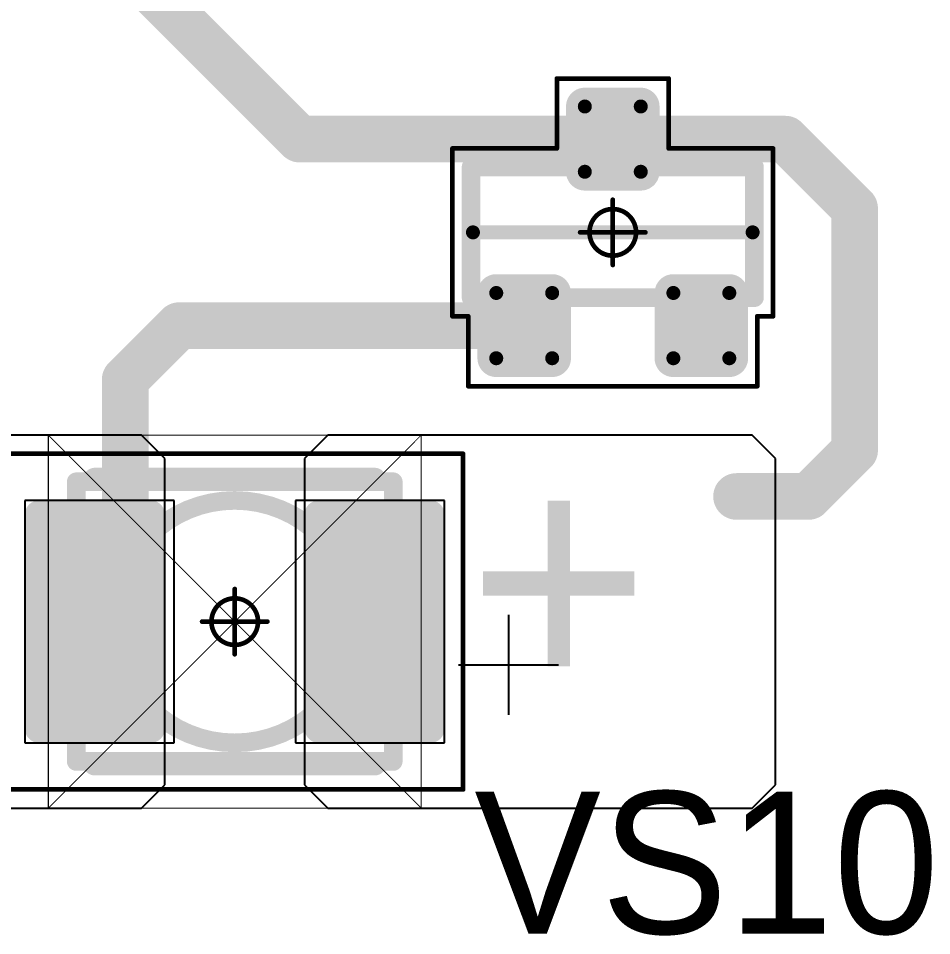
# Model space of a CAD drawing. Header units: millimetres. Extents: x 0 to 775, y 25 to 939.
# Drawn here: x 39.01 to 48.81, y 103.03 to 112.87 of the extents above; entities that cross this region are included whole.
import ezdxf

# ---------------------------------------------------------------- set-up
doc = ezdxf.new("R2010")
doc.units = ezdxf.units.MM
for name, color, linetype in [('Mechanical13', 56, 'Continuous'), ('Mechanical15', 56, 'Continuous'), ('Mechanical9', 56, 'Continuous'), ('TopLayer', 1, 'Continuous'), ('TopOverlay', 2, 'Continuous'), ('TopPaste', 8, 'Continuous'), ('TopSolder', 216, 'Continuous')]:
    doc.layers.add(name, color=color, linetype=linetype)

# ---------------------------------------------------------------- blocks, each defined once
blk = doc.blocks.new('SOT23_60')
at = {"layer": 'Mechanical13', "const_width": 0.2}
for points in [[(-0.7, 1.5201), (0.7, 1.5201)], [(-0.7, 1.5201), (-0.7, -1.5199)], [(0.7, 1.5201), (0.7, -1.5199)], [(-0.7, -1.5199), (0.7, -1.5199)]]:
    blk.add_lwpolyline(points, dxfattribs=at)
at = {"layer": 'Mechanical13', "const_width": 0.1}
for points in [[(-0.75, 1.5201, 1), (-0.65, 1.5201, 1)], [(-0.75, 1.5201, 1), (-0.65, 1.5201, 1)], [(0.65, 1.5201, 1), (0.75, 1.5201, 1)], [(0.65, 1.5201, 1), (0.75, 1.5201, 1)], [(-0.75, -1.5199, 1), (-0.65, -1.5199, 1)], [(-0.75, -1.5199, 1), (-0.65, -1.5199, 1)], [(0.65, -1.5199, 1), (0.75, -1.5199, 1)], [(0.65, -1.5199, 1), (0.75, -1.5199, 1)]]:
    blk.add_lwpolyline(points, format="xyb", close=True, dxfattribs=at)
at = {"layer": 'Mechanical15', "const_width": 0.05}
for points in [[(-0.9, 1.7201), (-0.9, 1.5501)], [(-0.9, 1.7201), (0.9, 1.7201)], [(0.9, 1.7201), (0.9, 0.6001)], [(-1.65, 1.5501), (-1.65, -1.5499)], [(-1.65, 1.5501), (-0.9, 1.5501)], [(0.9, 0.6001), (1.65, 0.6001)], [(1.65, 0.6001), (1.65, -0.5999)], [(0, 0.3501), (0, -0.3499)], [(-0.35, 0.0001), (0.35, 0.0001)], [(0.9, -0.5999), (1.65, -0.5999)], [(0.9, -0.5999), (0.9, -1.7199)], [(-1.65, -1.5499), (-0.9, -1.5499)], [(-0.9, -1.5499), (-0.9, -1.7199)], [(-0.9, -1.7199), (0.9, -1.7199)]]:
    blk.add_lwpolyline(points, dxfattribs=at)
at = {"layer": 'Mechanical15'}
for points, const_width in [([(-0.9125, 1.7201, 1), (-0.8875, 1.7201, 1)], 0.025), ([(-0.9125, 1.7201, 1), (-0.8875, 1.7201, 1)], 0.025), ([(0.8875, 1.7201, 1), (0.9125, 1.7201, 1)], 0.025), ([(0.8875, 1.7201, 1), (0.9125, 1.7201, 1)], 0.025), ([(-1.6625, 1.5501, 1), (-1.6375, 1.5501, 1)], 0.025), ([(-1.6625, 1.5501, 1), (-1.6375, 1.5501, 1)], 0.025), ([(-0.9125, 1.5501, 1), (-0.8875, 1.5501, 1)], 0.025), ([(-0.9125, 1.5501, 1), (-0.8875, 1.5501, 1)], 0.025), ([(0.8875, 0.6001, 1), (0.9125, 0.6001, 1)], 0.025), ([(0.8875, 0.6001, 1), (0.9125, 0.6001, 1)], 0.025), ([(1.6375, 0.6001, 1), (1.6625, 0.6001, 1)], 0.025), ([(1.6375, 0.6001, 1), (1.6625, 0.6001, 1)], 0.025), ([(-0.0125, 0.3501, 1), (0.0125, 0.3501, 1)], 0.025), ([(0.25, 0.0001, 1), (-0.25, 0.0001, 1)], 0.05), ([(-0.3625, 0.0001, 1), (-0.3375, 0.0001, 1)], 0.025), ([(-0.2625, 0.0001, 1), (-0.2375, 0.0001, 1)], 0.025), ([(0.2375, 0.0001, 1), (0.2625, 0.0001, 1)], 0.025), ([(0.3375, 0.0001, 1), (0.3625, 0.0001, 1)], 0.025), ([(-0.0125, -0.3499, 1), (0.0125, -0.3499, 1)], 0.025), ([(0.8875, -0.5999, 1), (0.9125, -0.5999, 1)], 0.025), ([(0.8875, -0.5999, 1), (0.9125, -0.5999, 1)], 0.025), ([(1.6375, -0.5999, 1), (1.6625, -0.5999, 1)], 0.025), ([(1.6375, -0.5999, 1), (1.6625, -0.5999, 1)], 0.025), ([(-1.6625, -1.5499, 1), (-1.6375, -1.5499, 1)], 0.025), ([(-1.6625, -1.5499, 1), (-1.6375, -1.5499, 1)], 0.025), ([(-0.9125, -1.5499, 1), (-0.8875, -1.5499, 1)], 0.025), ([(-0.9125, -1.5499, 1), (-0.8875, -1.5499, 1)], 0.025), ([(-0.9125, -1.7199, 1), (-0.8875, -1.7199, 1)], 0.025), ([(-0.9125, -1.7199, 1), (-0.8875, -1.7199, 1)], 0.025), ([(0.8875, -1.7199, 1), (0.9125, -1.7199, 1)], 0.025), ([(0.8875, -1.7199, 1), (0.9125, -1.7199, 1)], 0.025)]:
    blk.add_lwpolyline(points, format="xyb", close=True, dxfattribs=dict(at, const_width=const_width))
at = {"layer": 'TopLayer', "const_width": 0.1}
for points in [[(-1.4, 1.2501, 1), (-1.3, 1.2501, 1)], [(-0.7, 1.2501, 1), (-0.6, 1.2501, 1)], [(-1.4, 0.6501, 1), (-1.3, 0.6501, 1)], [(-0.7, 0.6501, 1), (-0.6, 0.6501, 1)], [(0.6, 0.3001, 1), (0.7, 0.3001, 1)], [(1.3, 0.3001, 1), (1.4, 0.3001, 1)], [(0.6, -0.2999, 1), (0.7, -0.2999, 1)], [(1.3, -0.2999, 1), (1.4, -0.2999, 1)], [(-1.4, -0.6499, 1), (-1.3, -0.6499, 1)], [(-0.7, -0.6499, 1), (-0.6, -0.6499, 1)], [(-1.4, -1.2499, 1), (-1.3, -1.2499, 1)], [(-0.7, -1.2499, 1), (-0.6, -1.2499, 1)]]:
    blk.add_lwpolyline(points, format="xyb", close=True, dxfattribs=at)
at = {"layer": 'TopLayer'}
for points in [[(-1.35, 1.3501), (-1.35, 0.5501), (-0.65, 1.3501), (-0.65, 0.5501)], [(-1.45, 1.2501), (-1.45, 0.6501), (-0.55, 1.2501), (-0.55, 0.6501)], [(0.65, 0.4001), (0.65, -0.3999), (1.35, 0.4001), (1.35, -0.3999)], [(0.55, 0.3001), (0.55, -0.2999), (1.45, 0.3001), (1.45, -0.2999)], [(-1.35, -0.5499), (-1.35, -1.3499), (-0.65, -0.5499), (-0.65, -1.3499)], [(-1.45, -0.6499), (-1.45, -1.2499), (-0.55, -0.6499), (-0.55, -1.2499)]]:
    blk.add_solid(points, dxfattribs=at)
at = {"layer": 'TopOverlay', "const_width": 0.15}
blk.add_lwpolyline([(0, 1.5), (0, -1.5)], dxfattribs=at)
at = {"layer": 'TopOverlay', "const_width": 0.075}
for points in [[(-0.0375, 1.5, 1), (0.0375, 1.5, 1)], [(-0.0375, -1.5, 1), (0.0375, -1.5, 1)]]:
    blk.add_lwpolyline(points, format="xyb", close=True, dxfattribs=at)
at = {"layer": 'TopPaste', "const_width": 0.075}
for points in [[(-1.3875, 1.2501, 1), (-1.3125, 1.2501, 1)], [(-0.6875, 1.2501, 1), (-0.6125, 1.2501, 1)], [(-1.3875, 0.6501, 1), (-1.3125, 0.6501, 1)], [(-0.6875, 0.6501, 1), (-0.6125, 0.6501, 1)], [(0.6125, 0.3001, 1), (0.6875, 0.3001, 1)], [(1.3125, 0.3001, 1), (1.3875, 0.3001, 1)], [(0.6125, -0.2999, 1), (0.6875, -0.2999, 1)], [(1.3125, -0.2999, 1), (1.3875, -0.2999, 1)], [(-1.3875, -0.6499, 1), (-1.3125, -0.6499, 1)], [(-0.6875, -0.6499, 1), (-0.6125, -0.6499, 1)], [(-1.3875, -1.2499, 1), (-1.3125, -1.2499, 1)], [(-0.6875, -1.2499, 1), (-0.6125, -1.2499, 1)]]:
    blk.add_lwpolyline(points, format="xyb", close=True, dxfattribs=at)
at = {"layer": 'TopPaste'}
for points in [[(-1.35, 1.3251), (-1.35, 0.5751), (-0.65, 1.3251), (-0.65, 0.5751)], [(-1.425, 1.2501), (-1.425, 0.6501), (-0.575, 1.2501), (-0.575, 0.6501)], [(0.575, 0.3001), (0.575, -0.2999), (1.425, 0.3001), (1.425, -0.2999)], [(0.65, 0.3751), (0.65, -0.3749), (1.35, 0.3751), (1.35, -0.3749)], [(-1.35, -0.5749), (-1.35, -1.3249), (-0.65, -0.5749), (-0.65, -1.3249)], [(-1.425, -0.6499), (-1.425, -1.2499), (-0.575, -0.6499), (-0.575, -1.2499)]]:
    blk.add_solid(points, dxfattribs=at)
at = {"layer": 'TopSolder', "const_width": 0.2016}
for points in [[(-1.4508, 1.2501, 1), (-1.2492, 1.2501, 1)], [(-0.7508, 1.2501, 1), (-0.5492, 1.2501, 1)], [(-1.4508, 0.6501, 1), (-1.2492, 0.6501, 1)], [(-0.7508, 0.6501, 1), (-0.5492, 0.6501, 1)], [(0.5492, 0.3001, 1), (0.7508, 0.3001, 1)], [(1.2492, 0.3001, 1), (1.4508, 0.3001, 1)], [(0.5492, -0.2999, 1), (0.7508, -0.2999, 1)], [(1.2492, -0.2999, 1), (1.4508, -0.2999, 1)], [(-1.4508, -0.6499, 1), (-1.2492, -0.6499, 1)], [(-0.7508, -0.6499, 1), (-0.5492, -0.6499, 1)], [(-1.4508, -1.2499, 1), (-1.2492, -1.2499, 1)], [(-0.7508, -1.2499, 1), (-0.5492, -1.2499, 1)]]:
    blk.add_lwpolyline(points, format="xyb", close=True, dxfattribs=at)
at = {"layer": 'TopSolder'}
for points in [[(-1.35, 1.4517), (-1.35, 0.4485), (-0.65, 1.4517), (-0.65, 0.4485)], [(-1.5516, 1.2501), (-1.5516, 0.6501), (-0.4484, 1.2501), (-0.4484, 0.6501)], [(0.65, 0.5017), (0.65, -0.5015), (1.35, 0.5017), (1.35, -0.5015)], [(0.4484, 0.3001), (0.4484, -0.2999), (1.5516, 0.3001), (1.5516, -0.2999)], [(-1.35, -0.4483), (-1.35, -1.4515), (-0.65, -0.4483), (-0.65, -1.4515)], [(-1.5516, -0.6499), (-1.5516, -1.2499), (-0.4484, -0.6499), (-0.4484, -1.2499)]]:
    blk.add_solid(points, dxfattribs=at)
blk = doc.blocks.new('T66G_153')
at = {"layer": 'Mechanical13'}
for p, q in [((2.9356, 0.0712), (2.9356, -1)), ((2.4, -0.4644), (3.4712, -0.4644))]:
    blk.add_line(p, q, dxfattribs=at)
at = {"layer": 'Mechanical13', "const_width": 0.2}
for points in [[(-1.7, -1.5), (-1.7, 1.5)], [(-1.7, 1.5), (1.7, 1.5)], [(1.7, -1.5), (1.7, 1.5)], [(-1.7, -1.5), (1.7, -1.5)]]:
    blk.add_lwpolyline(points, dxfattribs=at)
at = {"layer": 'Mechanical13'}
for points, const_width in [([(-1.75, 1.5, 1), (-1.65, 1.5, 1)], 0.1), ([(-1.75, 1.5, 1), (-1.65, 1.5, 1)], 0.1), ([(1.65, 1.5, 1), (1.75, 1.5, 1)], 0.1), ([(1.65, 1.5, 1), (1.75, 1.5, 1)], 0.1), ([(1.3, 0, 1), (-1.3, 0, 1)], 0.2), ([(-1.35, 0, 1), (-1.25, 0, 1)], 0.1), ([(1.25, 0, 1), (1.35, 0, 1)], 0.1), ([(-1.75, -1.5, 1), (-1.65, -1.5, 1)], 0.1), ([(-1.75, -1.5, 1), (-1.65, -1.5, 1)], 0.1), ([(1.65, -1.5, 1), (1.75, -1.5, 1)], 0.1), ([(1.65, -1.5, 1), (1.75, -1.5, 1)], 0.1)]:
    blk.add_lwpolyline(points, format="xyb", close=True, dxfattribs=dict(at, const_width=const_width))
at = {"layer": 'Mechanical15', "const_width": 0.05}
for points in [[(-2.45, 1.8), (2.45, 1.8)], [(-2.45, -1.8), (-2.45, 1.8)], [(2.45, -1.8), (2.45, 1.8)], [(0, -0.35), (0, 0.35)], [(-0.35, 0), (0.35, 0)], [(-2.45, -1.8), (2.45, -1.8)]]:
    blk.add_lwpolyline(points, dxfattribs=at)
at = {"layer": 'Mechanical15'}
for points, const_width in [([(-2.4625, 1.8, 1), (-2.4375, 1.8, 1)], 0.025), ([(-2.4625, 1.8, 1), (-2.4375, 1.8, 1)], 0.025), ([(2.4375, 1.8, 1), (2.4625, 1.8, 1)], 0.025), ([(2.4375, 1.8, 1), (2.4625, 1.8, 1)], 0.025), ([(-0.0125, 0.35, 1), (0.0125, 0.35, 1)], 0.025), ([(0.25, 0, 1), (-0.25, 0, 1)], 0.05), ([(-0.3625, 0, 1), (-0.3375, 0, 1)], 0.025), ([(-0.2625, 0, 1), (-0.2375, 0, 1)], 0.025), ([(0.2375, 0, 1), (0.2625, 0, 1)], 0.025), ([(0.3375, 0, 1), (0.3625, 0, 1)], 0.025), ([(-0.0125, -0.35, 1), (0.0125, -0.35, 1)], 0.025), ([(-2.4625, -1.8, 1), (-2.4375, -1.8, 1)], 0.025), ([(-2.4625, -1.8, 1), (-2.4375, -1.8, 1)], 0.025), ([(2.4375, -1.8, 1), (2.4625, -1.8, 1)], 0.025), ([(2.4375, -1.8, 1), (2.4625, -1.8, 1)], 0.025)]:
    blk.add_lwpolyline(points, format="xyb", close=True, dxfattribs=dict(at, const_width=const_width))
at = {"layer": 'TopLayer'}
for p, q in [((-5.55, 2), (-5.8, 1.75)), ((-1, 2), (-5.55, 2)), ((-0.75, 1.75), (-1, 2)), ((1, 2), (0.75, 1.75)), ((5.55, 2), (1, 2)), ((5.8, 1.75), (5.55, 2)), ((-5.8, 1.75), (-5.8, -1.75)), ((-0.75, -1.75), (-0.75, 1.75)), ((0.75, 1.75), (0.75, -1.75)), ((5.8, -1.75), (5.8, 1.75)), ((-5.8, -1.75), (-5.55, -2)), ((-1, -2), (-0.75, -1.75)), ((0.75, -1.75), (1, -2)), ((5.55, -2), (5.8, -1.75)), ((-5.55, -2), (-1, -2)), ((1, -2), (5.55, -2))]:
    blk.add_line(p, q, dxfattribs=at)
at = {"layer": 'TopLayer', "const_width": 0.15}
for points in [[(-2.175, 1.15, 1), (-2.025, 1.15, 1)], [(-0.975, 1.15, 1), (-0.825, 1.15, 1)], [(0.825, 1.15, 1), (0.975, 1.15, 1)], [(2.025, 1.15, 1), (2.175, 1.15, 1)], [(-2.175, -1.15, 1), (-2.025, -1.15, 1)], [(-0.975, -1.15, 1), (-0.825, -1.15, 1)], [(0.825, -1.15, 1), (0.975, -1.15, 1)], [(2.025, -1.15, 1), (2.175, -1.15, 1)]]:
    blk.add_lwpolyline(points, format="xyb", close=True, dxfattribs=at)
at = {"layer": 'TopLayer'}
for points in [[(-0.9, 1.3), (-2.1, 1.3), (-0.9, -1.3), (-2.1, -1.3)], [(2.1, 1.3), (0.9, 1.3), (2.1, -1.3), (0.9, -1.3)], [(-0.75, 1.15), (-2.25, 1.15), (-0.75, -1.15), (-2.25, -1.15)], [(2.25, 1.15), (0.75, 1.15), (2.25, -1.15), (0.75, -1.15)]]:
    blk.add_solid(points, dxfattribs=at)
at = {"layer": 'TopOverlay', "const_width": 0.25}
for points in [[(-1.5, 1.525), (1.5, 1.525)], [(-1.5, -1.525), (1.5, -1.525)]]:
    blk.add_lwpolyline(points, dxfattribs=at)
at = {"layer": 'TopOverlay', "const_width": 0.125}
for points in [[(-1.5625, 1.525, 1), (-1.4375, 1.525, 1)], [(1.4375, 1.525, 1), (1.5625, 1.525, 1)], [(-1.5625, -1.525, 1), (-1.4375, -1.525, 1)], [(1.4375, -1.525, 1), (1.5625, -1.525, 1)]]:
    blk.add_lwpolyline(points, format="xyb", close=True, dxfattribs=at)
at = {"layer": 'TopPaste', "const_width": 0.125}
for points in [[(-2.1625, 1.15, 1), (-2.0375, 1.15, 1)], [(-0.9625, 1.15, 1), (-0.8375, 1.15, 1)], [(0.8375, 1.15, 1), (0.9625, 1.15, 1)], [(2.0375, 1.15, 1), (2.1625, 1.15, 1)], [(-2.1625, -1.15, 1), (-2.0375, -1.15, 1)], [(-0.9625, -1.15, 1), (-0.8375, -1.15, 1)], [(0.8375, -1.15, 1), (0.9625, -1.15, 1)], [(2.0375, -1.15, 1), (2.1625, -1.15, 1)]]:
    blk.add_lwpolyline(points, format="xyb", close=True, dxfattribs=at)
at = {"layer": 'TopPaste'}
for points in [[(-0.9, 1.275), (-2.1, 1.275), (-0.9, -1.275), (-2.1, -1.275)], [(2.1, 1.275), (0.9, 1.275), (2.1, -1.275), (0.9, -1.275)], [(-0.775, 1.15), (-2.225, 1.15), (-0.775, -1.15), (-2.225, -1.15)], [(2.225, 1.15), (0.775, 1.15), (2.225, -1.15), (0.775, -1.15)]]:
    blk.add_solid(points, dxfattribs=at)
at = {"layer": 'TopSolder'}
for p, q in [((-2.25, 1.3), (-2.25, -1.3)), ((-0.65, 1.3), (-2.25, 1.3)), ((-0.65, -1.3), (-0.65, 1.3)), ((0.65, 1.3), (0.65, -1.3)), ((2.25, 1.3), (0.65, 1.3)), ((2.25, -1.3), (2.25, 1.3)), ((-2.25, -1.3), (-0.65, -1.3)), ((0.65, -1.3), (2.25, -1.3))]:
    blk.add_line(p, q, dxfattribs=at)
at = {"layer": 'TopOverlay'}
blk.add_text('+', height=2.5, dxfattribs=at).set_placement((2.5, -0.8))

msp = doc.modelspace()

# ---------------------------------------------------------------- linework, layer by layer
at = {"layer": 'Mechanical9'}
for points, const_width in [([(39.3326, 108.4001), (43.3326, 108.4001)], 0.0127), ([(39.3326, 104.4001), (39.3326, 108.4001)], 0.0127), ([(39.3326, 104.4001), (43.3326, 108.4001)], 0.01), ([(39.3326, 108.4001), (43.3326, 104.4001)], 0.01), ([(43.3326, 104.4001), (43.3326, 108.4001)], 0.0127), ([(39.3326, 104.4001), (43.3326, 104.4001)], 0.0127)]:
    msp.add_lwpolyline(points, dxfattribs=dict(at, const_width=const_width))
for points, const_width in [([(39.3294, 108.4001, 1), (39.3358, 108.4001, 1)], 0.00635), ([(39.3294, 108.4001, 1), (39.3358, 108.4001, 1)], 0.00635), ([(39.3301, 108.4001, 1), (39.3351, 108.4001, 1)], 0.005), ([(43.3294, 108.4001, 1), (43.3358, 108.4001, 1)], 0.00635), ([(43.3294, 108.4001, 1), (43.3358, 108.4001, 1)], 0.00635), ([(43.3301, 108.4001, 1), (43.3351, 108.4001, 1)], 0.005), ([(39.3294, 104.4001, 1), (39.3358, 104.4001, 1)], 0.00635), ([(39.3294, 104.4001, 1), (39.3358, 104.4001, 1)], 0.00635), ([(39.3301, 104.4001, 1), (39.3351, 104.4001, 1)], 0.005), ([(43.3294, 104.4001, 1), (43.3358, 104.4001, 1)], 0.00635), ([(43.3294, 104.4001, 1), (43.3358, 104.4001, 1)], 0.00635), ([(43.3301, 104.4001, 1), (43.3351, 104.4001, 1)], 0.005)]:
    msp.add_lwpolyline(points, format="xyb", close=True, dxfattribs=dict(at, const_width=const_width))
at = {"layer": 'TopLayer', "const_width": 0.5}
for points in [[(39.8326, 113.7707), (42.0284, 111.5749)], [(42.0284, 111.5749), (45.3876, 111.5749)], [(45.3876, 111.5749), (47.2393, 111.5749)], [(47.2393, 111.5749), (47.9818, 110.8324)], [(47.9818, 108.2368), (47.9818, 110.8324)], [(40.1576, 108.9963), (40.7362, 109.5749)], [(40.7362, 109.5749), (44.4376, 109.5749)], [(40.1576, 107.6697), (40.1576, 108.9963)], [(47.4875, 107.7424), (47.9818, 108.2368)], [(46.715, 107.7424), (47.4875, 107.7424)]]:
    msp.add_lwpolyline(points, dxfattribs=at)
at = {"layer": 'TopLayer', "const_width": 0.25}
for points in [[(41.9034, 111.5749, 1), (42.1534, 111.5749, 1)], [(41.9034, 111.5749, 1), (42.1534, 111.5749, 1)], [(45.2626, 111.5749, 1), (45.5126, 111.5749, 1)], [(45.2626, 111.5749, 1), (45.5126, 111.5749, 1)], [(47.1143, 111.5749, 1), (47.3643, 111.5749, 1)], [(47.1143, 111.5749, 1), (47.3643, 111.5749, 1)], [(47.8569, 110.8324, 1), (48.1068, 110.8324, 1)], [(47.8569, 110.8324, 1), (48.1068, 110.8324, 1)], [(40.6112, 109.5749, 1), (40.8612, 109.5749, 1)], [(40.6112, 109.5749, 1), (40.8612, 109.5749, 1)], [(44.3126, 109.5749, 1), (44.5626, 109.5749, 1)], [(40.0326, 108.9963, 1), (40.2826, 108.9963, 1)], [(40.0326, 108.9963, 1), (40.2826, 108.9963, 1)], [(47.8569, 108.2368, 1), (48.1068, 108.2368, 1)], [(47.8569, 108.2368, 1), (48.1068, 108.2368, 1)], [(46.59, 107.7424, 1), (46.84, 107.7424, 1)], [(47.3625, 107.7424, 1), (47.6125, 107.7424, 1)], [(47.3625, 107.7424, 1), (47.6125, 107.7424, 1)], [(40.0326, 107.6697, 1), (40.2826, 107.6697, 1)]]:
    msp.add_lwpolyline(points, format="xyb", close=True, dxfattribs=at)

# ---------------------------------------------------------------- block references
for name, p, rotation in [('SOT23_60', (45.3877, 110.5749), 90), ('T66G_153', (41.3326, 106.4001), 360)]:
    msp.add_blockref(name, p, dxfattribs=dict(rotation=rotation))

# ---------------------------------------------------------------- texts
at = {"layer": 'TopOverlay'}
msp.add_text('VS10', height=1.524, dxfattribs=at).set_placement((43.9022, 103.0538))

doc.saveas('drawing.dxf')
